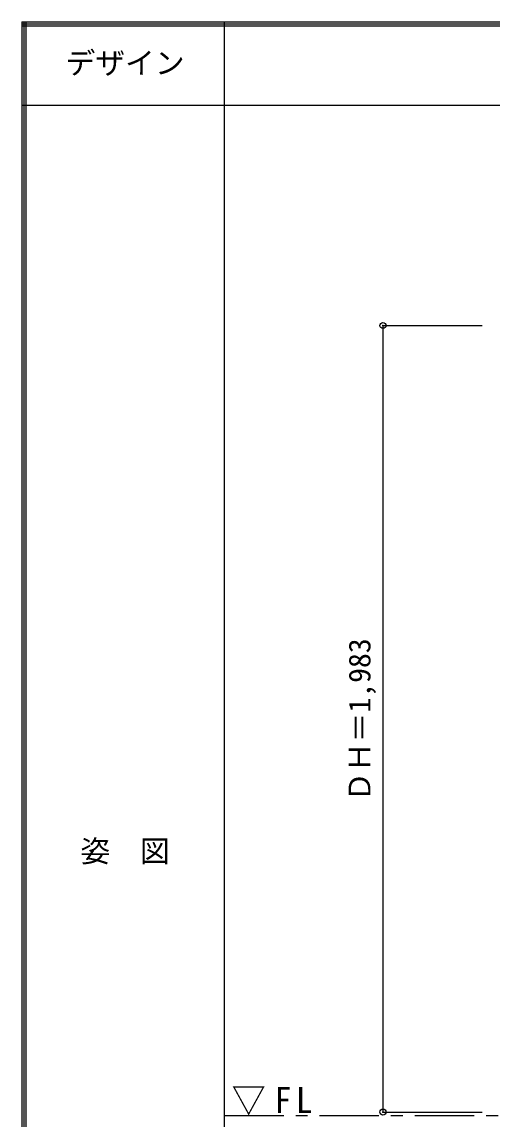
# Model space of a CAD drawing. Units: millimetres, scale not verified. Extents: x -6000 to 5700, y -4307 to 4260.
# Drawn here: x -6000 to -4815, y 1409 to 4175 of the extents above; entities that cross this region are included whole.
import ezdxf
from ezdxf.enums import TextEntityAlignment as Align

# ---------------------------------------------------------------- set-up
doc = ezdxf.new("R2010")
doc.units = ezdxf.units.MM
doc.header["$LTSCALE"] = 30
doc.header["$PDMODE"] = 32
doc.header["$PDSIZE"] = 15
doc.linetypes.add('CHAIN1', pattern=[8, 5, -1, 1, -1])
for name, color, linetype in [('0-1_通り芯', 4, 'CHAIN1'), ('0-A_文字', 7, 'Continuous'), ('0-B_寸法', 4, 'Continuous'), ('F-1_枠', 6, 'Continuous'), ('F-A_文字', 7, 'Continuous')]:
    doc.layers.add(name, color=color, linetype=linetype)
doc.styles.add('ＭＳ ゴシック', font='')
doc.styles.get('ＭＳ ゴシック').set_extended_font_data('MS Gothic')

msp = doc.modelspace()

# ---------------------------------------------------------------- linework, layer by layer
at = {"layer": '0-1_通り芯', "color": 7}
msp.add_line((-5490, 1418), (5690, 1418), dxfattribs=at)
at = {"layer": '0-B_寸法'}
for p, q in [((-5090, 3409.5), (-4840, 3409.5)), ((-5090, 3409.5), (-5090, 1426.5)), ((-5090, 1426.5), (-4840, 1426.5))]:
    msp.add_line(p, q, dxfattribs=at)
at = {"layer": '0-B_寸法', "color": 7}
for p in [(-5090, 3409.5), (-5090, 1426.5)]:
    msp.add_point(p, dxfattribs=at)
at = {"layer": 'F-1_枠'}
for p, q in [((-6000, 4175), (5700, 4175)), ((-6000, 4175), (-6000, -4205)), ((-6000, 4170), (5700, 4170)), ((-6000, 4165), (5700, 4165)), ((-5995, 4175), (-5995, -4205)), ((-5990, 4175), (-5990, -4205)), ((-5490, 4175), (-5490, -3790)), ((-6000, 3965), (5700, 3965))]:
    msp.add_line(p, q, dxfattribs=at)

# ---------------------------------------------------------------- texts
at = {"layer": '0-A_文字', "insert": (-5471.25, 1418), "char_height": 65.98, "attachment_point": 7, "style": 'ＭＳ ゴシック'}
msp.add_mtext('\\T1.26;\\W0.95;▽FL', dxfattribs=at)
at = {"layer": '0-B_寸法', "color": 7, "style": 'ＭＳ ゴシック'}
msp.add_text('ＤＨ＝1,983', height=54.99, rotation=90, dxfattribs=at).set_placement((-5105, 2208.75), align=Align.BOTTOM_LEFT)
at = {"layer": 'F-A_文字', "style": 'ＭＳ ゴシック'}
for s, p in [('デザイン', (-5890, 4027.5)), ('姿\u3000図', (-5852.5, 2040.25))]:
    msp.add_text(s, height=54.99, dxfattribs=at).set_placement(p, align=Align.BOTTOM_LEFT)

doc.saveas('drawing.dxf')
